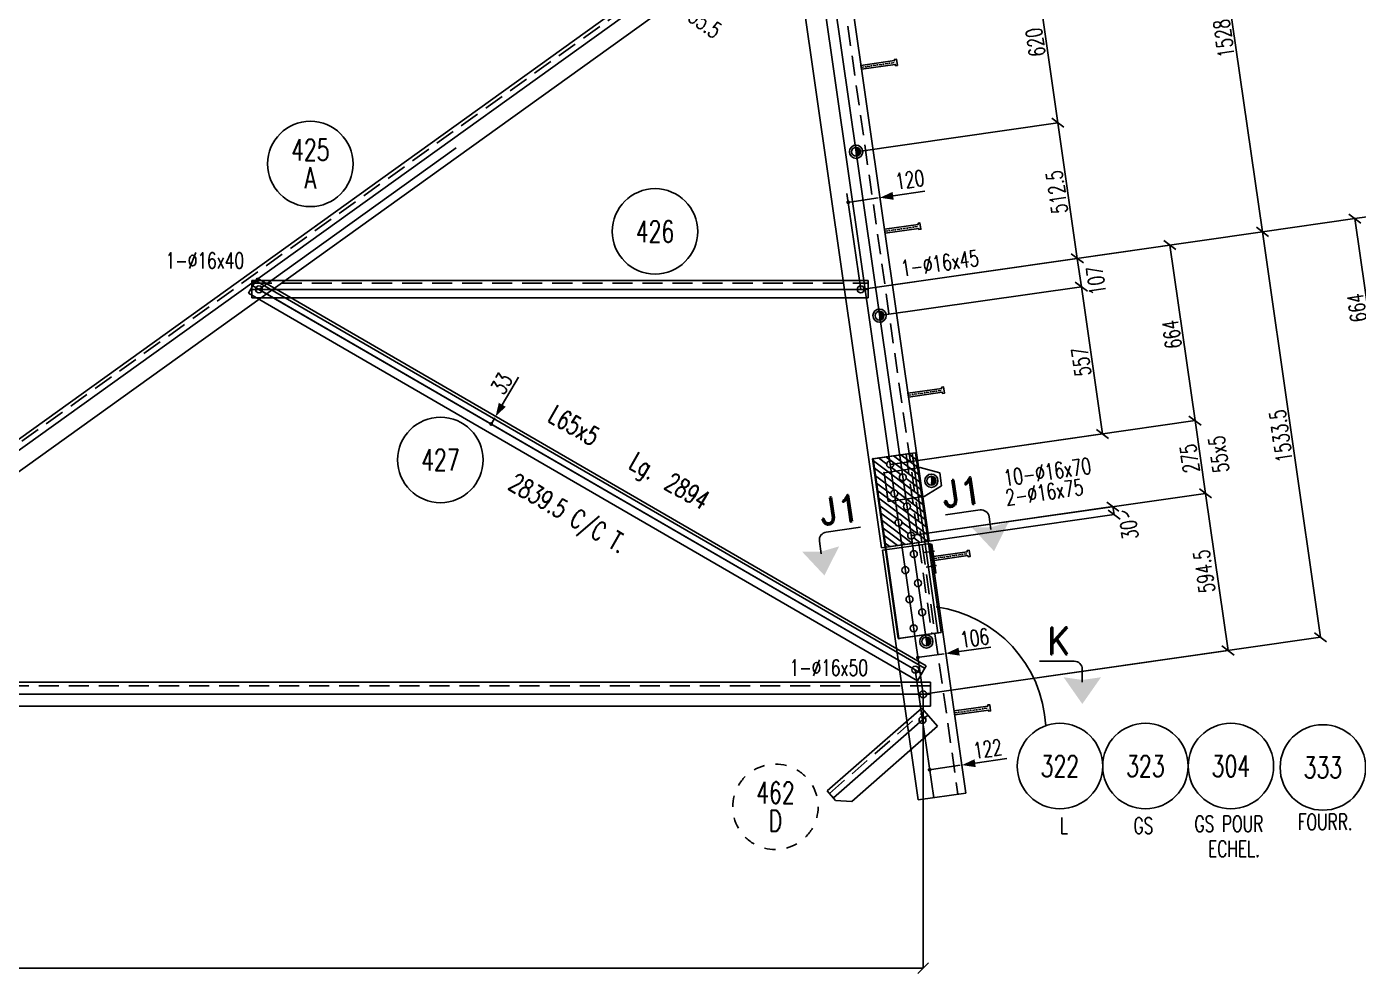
# Model space of a CAD drawing. Extents: x 142141 to 158361, y -163675 to -152195.
# Drawn here: x 149474 to 154459, y -161518 to -157973 of the extents above; entities that cross this region are included whole.
import ezdxf
from ezdxf.enums import TextEntityAlignment as Align

# ---------------------------------------------------------------- set-up
doc = ezdxf.new("R2010")
doc.units = 0
doc.header["$LTSCALE"] = 150
doc.header["$MEASUREMENT"] = 0
doc.linetypes.add('DASHDOT', pattern=[1, 0.5, -0.25, 0, -0.25])
doc.linetypes.add('DASHED', pattern=[0.75, 0.5, -0.25])
doc.layers.get('0').update_dxf_attribs({"linetype": 'CONTINUOUS'})
for name, color, linetype in [('ASSI', 6, 'CONTINUOUS'), ('BOLLINI_1', 7, 'CONTINUOUS'), ('BOLLINI_5', 7, 'CONTINUOUS'), ('Echelon', 3, 'CONTINUOUS'), ('FORI', 2, 'CONTINUOUS'), ('LINEA_ANG', 2, 'CONTINUOUS'), ('LINEE_PIASTRA', 2, 'CONTINUOUS'), ('LINEE_PIASTRE', 2, 'CONTINUOUS'), ('LS', 7, 'CONTINUOUS'), ('LSP', 3, 'CONTINUOUS'), ('MZ', 6, 'DASHDOT'), ('PIASTRE', 5, 'CONTINUOUS'), ('QT_MAL', 7, 'CONTINUOUS'), ('QT_MPR', 7, 'CONTINUOUS'), ('QT_MSP', 7, 'CONTINUOUS'), ('TESTI_A_P', 7, 'CONTINUOUS'), ('TRAT-Y', 7, 'DASHED')]:
    doc.layers.add(name, color=color, linetype=linetype)
doc.styles.add('QUOTE', font='ROMANS8.SHX', dxfattribs={"width": 0.7})
doc.styles.add('RD', font='ROMAND8.SHX', dxfattribs={"width": 0.7})
doc.styles.add('RQL', font='ROMANS8.SHX', dxfattribs={"width": 0.7})
doc.styles.add('RS', font='ROMANS8.shx', dxfattribs={"width": 0.7})
doc.styles.get("Standard").update_dxf_attribs({"font": 'ROMANS8.SHX', "width": 0.7})
doc.dimstyles.new('FRECCE1', dxfattribs={"dimtxt": 60, "dimasz": 6.6667, "dimexe": 0, "dimexo": 0, "dimgap": 1, "dimtad": 1, "dimzin": 0, "dimdsep": 46, "dimtxsty": 'RS', "dimblk1": 'QUOTP', "dimblk2": 'QUOTF', "dimsah": 1, "dimcen": 0, "dimclrd": 2, "dimclre": 2, "dimclrt": 7, "dimadec": 0, "dimazin": 0, "dimtfac": 1, "dimtix": 1, "dimtmove": 2, "dimatfit": 3, "dimldrblk": 'QUOTP', "dimfxl": 1, "dimtolj": 1, "dimtzin": 0, "dimarcsym": 0})
doc.dimstyles.new('TRATTO', dxfattribs={"dimscale": 0, "dimtxt": 60, "dimasz": 40, "dimexe": 0, "dimexo": 0, "dimgap": 10, "dimtad": 1, "dimrnd": 0.5, "dimdsep": 46, "dimtxsty": 'RS', "dimblk1": 'OBLIQUE', "dimblk2": 'OBLIQUE', "dimsah": 1, "dimcen": 0.09, "dimclrd": 2, "dimclre": 2, "dimclrt": 7, "dimadec": 0, "dimazin": 0, "dimtfac": 1, "dimtix": 1, "dimtmove": 2, "dimatfit": 3, "dimfxl": 1, "dimtolj": 1, "dimtzin": 0, "dimarcsym": 0})

# ---------------------------------------------------------------- blocks, each defined once
blk = doc.blocks.new('P20')
at = {"color": 0}
for p, q in [((0, 0.98), (0.02, 1)), ((0, 0.94), (0.06, 1)), ((1, -0.01), (0, 0.99)), ((0, 0.89), (0.1, 0.99)), ((0, 0.85), (0.14, 0.99)), ((0, 0.8), (0.18, 0.98)), ((0, 0.76), (0.22, 0.98)), ((0, 0.71), (0.25, 0.97)), ((0, 0.67), (0.29, 0.96)), ((1, -0.05), (0, 0.95)), ((0, 0.62), (0.32, 0.95)), ((0, 0.58), (0.36, 0.93)), ((0, 0.53), (0.39, 0.92)), ((0, 0.49), (0.42, 0.91)), ((1, -0.09), (0, 0.9)), ((0, 0.44), (0.45, 0.89)), ((0, 0.4), (0.48, 0.88)), ((0.99, -0.13), (0, 0.86)), ((0, 0.35), (0.51, 0.86)), ((0, 0.31), (0.54, 0.84)), ((0, 0.26), (0.56, 0.83)), ((0.99, -0.17), (0, 0.81)), ((0, 0.22), (0.59, 0.81)), ((0, 0.17), (0.61, 0.79)), ((0.98, -0.21), (0, 0.77)), ((0, 0.13), (0.64, 0.77)), ((0, 0.08), (0.66, 0.75)), ((0, 0.04), (0.69, 0.73)), ((0.97, -0.25), (0, 0.72)), ((0, -0.01), (0.71, 0.7)), ((0.96, -0.28), (0, 0.68)), ((0, -0.05), (0.73, 0.68)), ((0, -0.1), (0.75, 0.66)), ((0.95, -0.32), (0, 0.63)), ((0, -0.14), (0.77, 0.63)), ((0, -0.19), (0.79, 0.61)), ((0.94, -0.35), (0, 0.59)), ((0, -0.23), (0.81, 0.58)), ((0, -0.28), (0.83, 0.56)), ((0.92, -0.38), (0, 0.54)), ((0, -0.32), (0.85, 0.53)), ((0.91, -0.41), (0, 0.5)), ((0, -0.36), (0.87, 0.5)), ((0, -0.41), (0.88, 0.47)), ((0.9, -0.44), (0, 0.45)), ((0, -0.45), (0.9, 0.44)), ((0.88, -0.47), (0, 0.41)), ((0, -0.5), (0.91, 0.41)), ((0, -0.54), (0.92, 0.38)), ((0.87, -0.5), (0, 0.36)), ((0, -0.59), (0.94, 0.35)), ((0.85, -0.53), (0, 0.32)), ((0, -0.63), (0.95, 0.31)), ((0, -0.68), (0.96, 0.28)), ((0.83, -0.56), (0, 0.27)), ((0, -0.72), (0.97, 0.25)), ((0.81, -0.58), (0, 0.23)), ((0, -0.77), (0.98, 0.21)), ((0.79, -0.61), (0, 0.18)), ((0, -0.81), (0.99, 0.17)), ((0.77, -0.63), (0, 0.14)), ((0, -0.86), (0.99, 0.13)), ((0.75, -0.66), (0, 0.09)), ((0, -0.9), (1, 0.09)), ((0.73, -0.68), (0, 0.05)), ((0, -0.95), (1, 0.05)), ((0.71, -0.7), (0, 0.01)), ((0, -0.99), (1, 0.01)), ((1, 0.04), (0.04, 1)), ((1, 0.09), (0.09, 1)), ((0.99, 0.14), (0.14, 0.99)), ((0.98, 0.19), (0.19, 0.98)), ((0.97, 0.25), (0.25, 0.97)), ((0.95, 0.31), (0.31, 0.95)), ((0.92, 0.38), (0.38, 0.92)), ((0.88, 0.47), (0.47, 0.88)), ((0.81, 0.59), (0.59, 0.81)), ((0.69, -0.73), (0, -0.04)), ((0.66, -0.75), (0, -0.08)), ((0.64, -0.77), (0, -0.13)), ((0.61, -0.79), (0, -0.17)), ((0.59, -0.81), (0, -0.22)), ((0.56, -0.83), (0, -0.26)), ((0.54, -0.84), (0, -0.31)), ((0.51, -0.86), (0, -0.35)), ((0.48, -0.88), (0, -0.4)), ((0.45, -0.89), (0, -0.44)), ((0.42, -0.91), (0, -0.49)), ((0.39, -0.92), (0, -0.53)), ((0.36, -0.93), (0, -0.58)), ((0.32, -0.95), (0, -0.62)), ((0.29, -0.96), (0, -0.67)), ((0.25, -0.97), (0, -0.71)), ((0.22, -0.98), (0, -0.76)), ((0.18, -0.98), (0, -0.8)), ((0.14, -0.99), (0, -0.85)), ((0.1, -0.99), (0, -0.89)), ((0.04, -1), (1, -0.04)), ((0.09, -1), (1, -0.09)), ((0.14, -0.99), (0.99, -0.14)), ((0.19, -0.98), (0.98, -0.19)), ((0.25, -0.97), (0.97, -0.25)), ((0.31, -0.95), (0.95, -0.31)), ((0.38, -0.92), (0.92, -0.38)), ((0.47, -0.88), (0.88, -0.47)), ((0.59, -0.81), (0.81, -0.59))]:
    blk.add_line(p, q, dxfattribs=at)
for radius in [1.5, 1]:
    blk.add_circle((0, 0), radius)
blk = doc.blocks.new('MRKR_98')
blk.add_point((0, 0))
at = {"color": 7, "style": 'QUOTE', "width": 0.5, "flags": 1}
for tag, p in [('AUX2', (3.71, 4.93)), ('NFORI', (3.72, 5.3)), ('TI', (3.73, 6.83)), ('DI_S', (3.73, 6.42)), ('D_S', (3.73, 6.02)), ('E_S', (3.73, 5.68)), ('AUX1', (3.73, 4.19)), ('FAM', (3.73, 4.55)), ('COMMESSA', (3.73, 3.85)), ('MD', (3.73, 3.51)), ('MP', (3.73, 3.16)), ('LARGHEZZA', (3.73, 2.82)), ('SPESSORE', (3.73, 2.48)), ('NP', (3.73, 2.14)), ('SV', (3.73, 1.79)), ('PESO', (3.73, 1.45)), ('QUA', (3.73, 1.11)), ('LUN', (3.73, 0.76)), ('PROF', (3.73, 0.42)), ('POS', (3.73, 0.08))]:
    blk.add_attdef(tag, p, '', height=0.2, dxfattribs=at)
at = {"color": 7, "flags": 1}
for tag, p in [('LAV1', (5.26, 6.88)), ('LAV2', (5.26, 6.55)), ('LAV3', (5.26, 6.21)), ('LAV4', (5.26, 5.88)), ('LAV5', (5.26, 5.55)), ('LAV6', (5.26, 5.21)), ('LAV7', (5.26, 4.88)), ('LAV8', (5.26, 4.55)), ('LAV9', (5.26, 4.21)), ('LAV10', (5.26, 3.88))]:
    blk.add_attdef(tag, p, '', height=0.2, dxfattribs=at)
blk = doc.blocks.new('ASSE98')
blk.add_line((0, 0), (1, 0))
at = {"color": 7, "style": 'QUOTE', "width": 0.5, "flags": 1}
for tag, p in [('TI', (1.38308, 6.82731)), ('DI_S', (1.38308, 6.42178)), ('D_S', (1.38308, 6.02092)), ('E_S', (1.38308, 5.68065)), ('NFORI', (1.36454, 5.29792)), ('ALAR', (1.36349, 4.93246)), ('FAM', (1.3775, 4.54645)), ('ALA', (1.38308, 4.19257)), ('DISP2', (1.38308, 3.84971)), ('DISP1', (1.38308, 3.50686)), ('PINZAF', (1.38308, 3.164)), ('PINZAI', (1.38308, 2.82114)), ('TRP', (1.38308, 2.47829)), ('NP', (1.38308, 2.13543)), ('SV', (1.38308, 1.79257)), ('PESO', (1.38308, 1.44971)), ('QUA', (1.38308, 1.10686)), ('LUN', (1.38308, 0.764)), ('PROF', (1.38308, 0.42114)), ('POS', (1.38308, 0.07829))]:
    blk.add_attdef(tag, p, '', height=0.2, dxfattribs=at)
at = {"color": 7, "flags": 1}
for tag, p in [('LAV1', (3.07431, 6.82847)), ('LAV2', (3.07431, 6.49513)), ('LAV3', (3.07431, 6.1618)), ('LAV4', (3.07431, 5.82847)), ('LAV5', (3.07431, 5.49513)), ('LAV6', (3.07431, 5.1618)), ('LAV7', (3.07431, 4.82847)), ('LAV8', (3.07431, 4.49513)), ('LAV9', (3.07431, 4.1618)), ('LAV10', (3.07431, 3.82847))]:
    blk.add_attdef(tag, p, '', height=0.2, dxfattribs=at)
blk = doc.blocks.new('16')
blk.add_circle((0, 0), 1)
blk = doc.blocks.new('A$C6E393FD9')
at = {"layer": 'Echelon'}
blk.add_lwpolyline([(2.5, 0), (0, 19.8), (168.6, 41.4), (167.9, 47.2), (177.8, 48.5), (181.8, 17.1), (171.9, 15.8), (171.2, 21.6), (2.5, 0)], close=True, dxfattribs=at)
at = {"layer": 'MZ', "ltscale": 0.2}
blk.add_line((1.3, 9.9), (179.8, 32.8), dxfattribs=at)
blk = doc.blocks.new('_OBLIQUE')
at = {"color": 0, "linetype": 'ByBlock'}
blk.add_line((-0.5, -0.5), (0.5, 0.5), dxfattribs=at)
blk = doc.blocks.new('*D19')
at = {"layer": 'QT_MPR', "color": 2, "lineweight": -2, "transparency": 16777216}
for p, q in [((152394.6, -157441.4), (153882.4, -157227.9)), ((153882.4, -157227.9), (154099.6, -158741.3)), ((152596, -158957), (154099.6, -158741.3))]:
    blk.add_line(p, q, dxfattribs=at)
at = {"layer": 'QT_MPR', "color": 2, "lineweight": -2, "transparency": 16777216, "xscale": 40, "yscale": 40, "zscale": 40}
for p, rotation in [((153882.4, -157227.9), 98.1661393023542), ((154099.6, -158741.3), 278.1661393023542)]:
    blk.add_blockref('_OBLIQUE', p, dxfattribs=dict(at, rotation=rotation))
at = {"layer": 'QT_MPR', "color": 7, "transparency": 16777216, "insert": (153951.4, -157990.3), "char_height": 60, "attachment_point": 5, "rotation": 98.1661, "style": 'RS'}
blk.add_mtext('\\A1;1528.5', dxfattribs=at)
blk = doc.blocks.new('*D20')
at = {"layer": 'QT_MPR', "color": 2, "lineweight": -2, "transparency": 16777216}
for p, q in [((152596, -158957), (154099.6, -158741.3)), ((154099.6, -158741.3), (154317.4, -160259.2)), ((152829.6, -160472.7), (154317.4, -160259.2))]:
    blk.add_line(p, q, dxfattribs=at)
at = {"layer": 'QT_MPR', "color": 2, "lineweight": -2, "transparency": 16777216, "xscale": 40, "yscale": 40, "zscale": 40}
for p, rotation in [((154099.6, -158741.3), 98.1661393023542), ((154317.4, -160259.2), 278.1661393023542)]:
    blk.add_blockref('_OBLIQUE', p, dxfattribs=dict(at, rotation=rotation))
at = {"layer": 'QT_MPR', "color": 7, "transparency": 16777216, "insert": (154168.9, -159505.9), "char_height": 60, "attachment_point": 5, "rotation": 98.1661, "style": 'RS'}
blk.add_mtext('\\A1;1533.5', dxfattribs=at)
blk = doc.blocks.new('*D30')
at = {"layer": 'QT_MPR', "color": 2, "lineweight": -2, "transparency": 16777216}
for p, q in [((152596, -158957), (153753.1, -158791)), ((153753.1, -158791), (153847.4, -159448.3)), ((152706.1, -159612.1), (153847.4, -159448.3))]:
    blk.add_line(p, q, dxfattribs=at)
at = {"layer": 'QT_MPR', "color": 2, "lineweight": -2, "transparency": 16777216, "xscale": 40, "yscale": 40, "zscale": 40}
for p, rotation in [((153753.1, -158791), 98.1661393023542), ((153847.4, -159448.3), 278.1661393023542)]:
    blk.add_blockref('_OBLIQUE', p, dxfattribs=dict(at, rotation=rotation))
at = {"layer": 'QT_MPR', "color": 7, "transparency": 16777216, "insert": (153760.7, -159125.3), "char_height": 60, "attachment_point": 5, "rotation": 98.1661, "style": 'RS'}
blk.add_mtext('\\A1;664', dxfattribs=at)
blk = doc.blocks.new('*D31')
at = {"layer": 'QT_MPR', "color": 2, "lineweight": -2, "transparency": 16777216}
for p, q in [((152706.1, -159612.1), (153847.4, -159448.3)), ((153847.4, -159448.3), (153886.5, -159720.5)), ((152784.8, -159878.6), (153886.5, -159720.5))]:
    blk.add_line(p, q, dxfattribs=at)
at = {"layer": 'QT_MPR', "color": 2, "lineweight": -2, "transparency": 16777216, "xscale": 40, "yscale": 40, "zscale": 40}
for p, rotation in [((153847.4, -159448.3), 98.1661393023542), ((153886.5, -159720.5), 278.1661393023542)]:
    blk.add_blockref('_OBLIQUE', p, dxfattribs=dict(at, rotation=rotation))
at = {"layer": 'QT_MPR', "color": 7, "transparency": 16777216, "insert": (153936.3, -159574.5), "char_height": 60, "attachment_point": 5, "rotation": 98.1661, "style": 'RS'}
blk.add_mtext('\\A1;55x5', dxfattribs=at)
blk = doc.blocks.new('*D32')
at = {"layer": 'QT_MPR', "color": 2, "lineweight": -2, "transparency": 16777216}
for p, q in [((152706.1, -159612.1), (153847.4, -159448.3)), ((153847.4, -159448.3), (153886.5, -159720.5)), ((152784.8, -159878.6), (153886.5, -159720.5))]:
    blk.add_line(p, q, dxfattribs=at)
at = {"layer": 'QT_MPR', "color": 2, "lineweight": -2, "transparency": 16777216, "xscale": 40, "yscale": 40, "zscale": 40}
for p, rotation in [((153847.4, -159448.3), 98.1661393023542), ((153886.5, -159720.5), 278.1661393023542)]:
    blk.add_blockref('_OBLIQUE', p, dxfattribs=dict(at, rotation=rotation))
at = {"layer": 'QT_MPR', "color": 7, "transparency": 16777216, "insert": (153827.4, -159590.1), "char_height": 60, "attachment_point": 5, "rotation": 98.1661, "style": 'RS'}
blk.add_mtext('\\A1;275', dxfattribs=at)
blk = doc.blocks.new('*D33')
at = {"layer": 'QT_MPR', "color": 2, "lineweight": -2, "transparency": 16777216}
for p, q in [((152784.8, -159878.6), (153540.1, -159770.2)), ((153540.1, -159770.2), (153544.3, -159800.1)), ((152852.4, -159899.4), (153544.3, -159800.1))]:
    blk.add_line(p, q, dxfattribs=at)
at = {"layer": 'QT_MPR', "color": 2, "lineweight": -2, "transparency": 16777216, "xscale": 40, "yscale": 40, "zscale": 40}
for p, rotation in [((153540.1, -159770.2), 98.1661393023542), ((153544.3, -159800.1), 278.1661393023542)]:
    blk.add_blockref('_OBLIQUE', p, dxfattribs=dict(at, rotation=rotation))
at = {"layer": 'QT_MPR', "color": 7, "transparency": 16777216, "insert": (153601.4, -159857.2), "char_height": 60, "attachment_point": 5, "rotation": 98.1661, "style": 'RS'}
blk.add_mtext('\\A1;30', dxfattribs=at)
blk = doc.blocks.new('*D34')
at = {"layer": 'QT_MPR', "color": 2, "lineweight": -2, "transparency": 16777216}
for p, q in [((152784.8, -159878.6), (153886.5, -159720.5)), ((153886.5, -159720.5), (153970.9, -160309)), ((152829.6, -160472.7), (153970.9, -160309))]:
    blk.add_line(p, q, dxfattribs=at)
at = {"layer": 'QT_MPR', "color": 2, "lineweight": -2, "transparency": 16777216, "xscale": 40, "yscale": 40, "zscale": 40}
for p, rotation in [((153886.5, -159720.5), 98.1661393023542), ((153970.9, -160309), 278.1661393023542)]:
    blk.add_blockref('_OBLIQUE', p, dxfattribs=dict(at, rotation=rotation))
at = {"layer": 'QT_MPR', "color": 7, "transparency": 16777216, "insert": (153882, -160012.7), "char_height": 60, "attachment_point": 5, "rotation": 98.1661, "style": 'RS'}
blk.add_mtext('\\A1;594.5', dxfattribs=at)
blk = doc.blocks.new('*D45')
at = {"layer": 'QT_MSP', "color": 2, "lineweight": -2, "transparency": 16777216}
for p, q in [((152490.5, -157827.7), (153245.7, -157719.3)), ((153245.7, -157719.3), (153333.8, -158333)), ((152578.5, -158441.4), (153333.8, -158333))]:
    blk.add_line(p, q, dxfattribs=at)
at = {"layer": 'QT_MSP', "color": 2, "lineweight": -2, "transparency": 16777216, "xscale": 40, "yscale": 40, "zscale": 40}
for p, rotation in [((153245.7, -157719.3), 98.1661393023542), ((153333.8, -158333), 278.1661393023542)]:
    blk.add_blockref('_OBLIQUE', p, dxfattribs=dict(at, rotation=rotation))
at = {"layer": 'QT_MSP', "color": 7, "transparency": 16777216, "insert": (153250.2, -158031.8), "char_height": 60, "attachment_point": 5, "rotation": 98.1661, "style": 'RS'}
blk.add_mtext('\\A1;620', dxfattribs=at)
blk = doc.blocks.new('*D46')
at = {"layer": 'QT_MSP', "color": 2, "lineweight": -2, "transparency": 16777216}
for p, q in [((152578.5, -158441.4), (153333.8, -158333)), ((153333.8, -158333), (153406.7, -158840.7)), ((152596, -158957), (153406.7, -158840.7))]:
    blk.add_line(p, q, dxfattribs=at)
at = {"layer": 'QT_MSP', "color": 2, "lineweight": -2, "transparency": 16777216, "xscale": 40, "yscale": 40, "zscale": 40}
for p, rotation in [((153333.8, -158333), 98.1661393023542), ((153406.7, -158840.7), 278.1661393023542)]:
    blk.add_blockref('_OBLIQUE', p, dxfattribs=dict(at, rotation=rotation))
at = {"layer": 'QT_MSP', "color": 7, "transparency": 16777216, "insert": (153330.6, -158592.5), "char_height": 60, "attachment_point": 5, "rotation": 98.1661, "style": 'RS'}
blk.add_mtext('\\A1;512.5', dxfattribs=at)
blk = doc.blocks.new('*D47')
at = {"layer": 'QT_MSP', "color": 2, "lineweight": -2, "transparency": 16777216}
for p, q in [((152596, -158957), (153406.7, -158840.7)), ((153406.7, -158840.7), (153421.9, -158946.7)), ((152666.6, -159055.1), (153421.9, -158946.7))]:
    blk.add_line(p, q, dxfattribs=at)
at = {"layer": 'QT_MSP', "color": 2, "lineweight": -2, "transparency": 16777216, "xscale": 40, "yscale": 40, "zscale": 40}
for p, rotation in [((153406.7, -158840.7), 98.1661393023542), ((153421.9, -158946.7), 278.1661393023542)]:
    blk.add_blockref('_OBLIQUE', p, dxfattribs=dict(at, rotation=rotation))
at = {"layer": 'QT_MSP', "color": 7, "transparency": 16777216, "insert": (153477.2, -158924.2), "char_height": 60, "attachment_point": 5, "rotation": 98.1661, "style": 'RS'}
blk.add_mtext('\\A1;107', dxfattribs=at)
blk = doc.blocks.new('*D48')
at = {"layer": 'QT_MSP', "color": 2, "lineweight": -2, "transparency": 16777216}
for p, q in [((152666.6, -159055.1), (153421.9, -158946.7)), ((153421.9, -158946.7), (153501, -159498)), ((152706.1, -159612.1), (153501, -159498))]:
    blk.add_line(p, q, dxfattribs=at)
at = {"layer": 'QT_MSP', "color": 2, "lineweight": -2, "transparency": 16777216, "xscale": 40, "yscale": 40, "zscale": 40}
for p, rotation in [((153421.9, -158946.7), 98.1661393023542), ((153501, -159498), 278.1661393023542)]:
    blk.add_blockref('_OBLIQUE', p, dxfattribs=dict(at, rotation=rotation))
at = {"layer": 'QT_MSP', "color": 7, "transparency": 16777216, "insert": (153421.8, -159228.1), "char_height": 60, "attachment_point": 5, "rotation": 98.1661, "style": 'RS'}
blk.add_mtext('\\A1;557', dxfattribs=at)
blk = doc.blocks.new('*D59')
at = {"layer": 'QT_MPR', "color": 2, "lineweight": -2, "transparency": 16777216}
for p, q in [((155603.2, -158525.5), (154446, -158691.6)), ((154446, -158691.6), (154540.3, -159348.9)), ((155681.7, -159185.1), (154540.3, -159348.9))]:
    blk.add_line(p, q, dxfattribs=at)
at = {"layer": 'QT_MPR', "color": 2, "lineweight": -2, "transparency": 16777216, "xscale": 40, "yscale": 40, "zscale": 40}
for p, rotation in [((154446, -158691.6), 98.1661393023487), ((154540.3, -159348.9), 278.1661393023487)]:
    blk.add_blockref('_OBLIQUE', p, dxfattribs=dict(at, rotation=rotation))
at = {"layer": 'QT_MPR', "color": 7, "transparency": 16777216, "insert": (154453.6, -159025.9), "char_height": 60, "attachment_point": 5, "rotation": 98.1661, "style": 'RS'}
blk.add_mtext('\\A1;664', dxfattribs=at)
blk = doc.blocks.new('QUOTP')
at = {"layer": 'ASSI', "color": 2, "const_width": 1.07}
blk.add_lwpolyline([(-0.53, 0, 1), (0.53, 0, 1)], format="xyb", close=True, dxfattribs=at)
blk = doc.blocks.new('QUOTF')
at = {"layer": 'LS', "color": 2}
blk.add_line((7.5, 0), (25.5, 0), dxfattribs=at)
blk.add_solid([(7.5, 2.25), (0, 0), (7.5, -2.25)], dxfattribs=at)
blk = doc.blocks.new('*D87')
at = {"layer": 'QT_MAL', "color": 2, "lineweight": -2, "transparency": 16777216}
for p, q in [((152555.7, -158629.7), (152661.3, -158614.5)), ((152667.9, -158613.6), (152667.9, -158613.6)), ((152549.1, -158630.6), (152549.1, -158630.6))]:
    blk.add_line(p, q, dxfattribs=at)
at = {"layer": 'QT_MAL', "color": 2, "lineweight": -2, "transparency": 16777216, "xscale": 6.6667, "yscale": 6.6667, "zscale": 6.6667}
for name, p, rotation in [('QUOTF', (152667.9, -158613.6), 8.16613930235419), ('QUOTP', (152549.1, -158630.6), 188.1661393023542)]:
    blk.add_blockref(name, p, dxfattribs=dict(at, rotation=rotation))
at = {"layer": 'QT_MAL', "color": 7, "transparency": 16777216, "insert": (152779.6, -158545.8), "char_height": 60, "attachment_point": 5, "rotation": 8.1661, "style": 'RS'}
blk.add_mtext('\\A1;120', dxfattribs=at)
blk = doc.blocks.new('xxx')
blk.add_circle((0, 0), 8)
at = {"color": 3, "style": 'RQL', "width": 0.7}
blk.add_attdef('POS', text='', height=4, dxfattribs=at).set_placement((0, 0), align=Align.MIDDLE)
at = {"style": 'RQL', "width": 0.7, "flags": 1}
for tag, p in [('POS1', (-0.39, -5.42)), ('TIPO', (-0.39, -8.66))]:
    blk.add_attdef(tag, p, '', height=2, dxfattribs=at)
blk = doc.blocks.new('YYY')
blk.add_circle((0, 0), 8)
at = {"color": 3, "style": 'RQL', "width": 0.7}
for tag, p in [('POS3', (0, 0.65)), ('POS2', (0, -4.63))]:
    blk.add_attdef(tag, text='', height=4, dxfattribs=at).set_placement(p, align=Align.CENTER)
at = {"style": 'RQL', "width": 0.7, "flags": 1}
blk.add_attdef('TIPO', text='', height=3, dxfattribs=at).set_placement((0, 0), align=Align.MIDDLE_CENTER)
blk = doc.blocks.new('*D97')
at = {"layer": 'QT_MAL', "color": 2, "lineweight": -2, "transparency": 16777216}
blk.add_line((151216, -159455), (151225.9, -159438), dxfattribs=at)
at = {"layer": 'QT_MAL', "color": 2, "lineweight": -2, "transparency": 16777216, "xscale": 6.6667, "yscale": 6.6667, "zscale": 6.6667}
for name, p, rotation in [('QUOTF', (151229.2, -159432.2), 59.9039765080855), ('QUOTP', (151212.7, -159460.8), 239.9039765080855)]:
    blk.add_blockref(name, p, dxfattribs=dict(at, rotation=rotation))
at = {"layer": 'QT_MAL', "color": 7, "transparency": 16777216, "insert": (151251.6, -159309.3), "char_height": 60, "attachment_point": 5, "rotation": 59.904, "style": 'RS'}
blk.add_mtext('\\A1;33', dxfattribs=at)
blk = doc.blocks.new('*D83')
at = {"layer": 'LS', "color": 2, "lineweight": -2, "transparency": 16777216}
for p, q in [((143515.1, -160472.7), (143515.1, -161497.9)), ((152829.6, -160472.7), (152829.6, -161497.9)), ((143515.1, -161497.9), (152829.6, -161497.9))]:
    blk.add_line(p, q, dxfattribs=at)
at = {"layer": 'LS', "color": 2, "lineweight": -2, "transparency": 16777216, "xscale": 40, "yscale": 40, "zscale": 40, "rotation": 180}
blk.add_blockref('_OBLIQUE', (143515.1, -161497.9), dxfattribs=at)
at = {"layer": 'LS', "color": 2, "lineweight": -2, "transparency": 16777216, "xscale": 40, "yscale": 40, "zscale": 40}
blk.add_blockref('_OBLIQUE', (152829.6, -161497.9), dxfattribs=at)
at = {"layer": 'LS', "color": 7, "transparency": 16777216, "insert": (148172.4, -161457.9), "char_height": 60, "attachment_point": 5, "style": 'RS'}
blk.add_mtext('\\A1;9314.5', dxfattribs=at)
blk = doc.blocks.new('bull')
at = {"style": 'RS', "width": 0.7, "flags": 1}
for tag, p in [('NN', (-12.25, 0)), ('DIAMETRO', (0, -4.86)), ('SERRAGGIO', (0, -9.71)), ('LUNGHEZZA', (0, -14.57)), ('NB', (0, -19.43)), ('TIPO', (0, -24.12)), ('EL', (-0.14, -29))]:
    blk.add_attdef(tag, p, '', height=3, dxfattribs=at)
at = {"style": 'RS', "width": 0.7}
blk.add_attdef('BULLONE', (0, 0), '', height=3, dxfattribs=at)
blk = doc.blocks.new('www')
at = {"linetype": 'Continuous'}
for start, end in [(90, 105), (60, 75), (120, 135), (30, 45), (150, 165), (180, 195), (0, 15), (330, 345), (210, 225), (240, 255), (300, 315), (270, 285)]:
    blk.add_arc((0, 0), 8, start, end, dxfattribs=at)
at = {"color": 3, "style": 'RQL', "width": 0.7}
for tag, p in [('POS3', (0, 0.65)), ('POS2', (0, -4.63))]:
    blk.add_attdef(tag, text='', height=4, dxfattribs=at).set_placement(p, align=Align.CENTER)
at = {"style": 'RQL', "width": 0.7, "flags": 1}
blk.add_attdef('TIPO', text='', height=3, dxfattribs=at).set_placement((0, 0), align=Align.MIDDLE_CENTER)
blk = doc.blocks.new('*D107')
at = {"layer": 'QT_MPR', "color": 2, "lineweight": -2, "transparency": 16777216}
for p, q in [((152369.7, -157380.4), (151998.5, -157897.4)), ((152394.6, -157441.4), (152043.8, -157930)), ((151998.5, -157897.4), (152043.8, -157930))]:
    blk.add_line(p, q, dxfattribs=at)
at = {"layer": 'QT_MPR', "color": 2, "lineweight": -2, "transparency": 16777216, "xscale": 40, "yscale": 40, "zscale": 40}
for p, rotation in [((151998.5, -157897.4), 144.323583586413), ((152043.8, -157930), 324.323583586413)]:
    blk.add_blockref('_OBLIQUE', p, dxfattribs=dict(at, rotation=rotation))
at = {"layer": 'QT_MPR', "color": 7, "transparency": 16777216, "insert": (152012.9, -157959.7), "char_height": 60, "attachment_point": 5, "rotation": 324.3236, "style": 'RS'}
blk.add_mtext('\\A1;55.5', dxfattribs=at)
blk = doc.blocks.new('*D134')
at = {"layer": 'QT_MAL', "color": 2, "lineweight": -2, "transparency": 16777216}
blk.add_line((152860.6, -160754.4), (152968.2, -160738.9), dxfattribs=at)
at = {"layer": 'QT_MAL', "color": 2, "lineweight": -2, "transparency": 16777216, "xscale": 6.6667, "yscale": 6.6667, "zscale": 6.6667}
for name, p, rotation in [('QUOTF', (152974.8, -160738), 8.166139302354903), ('QUOTP', (152854, -160755.3), 188.1661393023549)]:
    blk.add_blockref(name, p, dxfattribs=dict(at, rotation=rotation))
at = {"layer": 'QT_MAL', "color": 7, "transparency": 16777216, "insert": (153070.9, -160677.4), "char_height": 60, "attachment_point": 5, "rotation": 8.1661, "style": 'RS'}
blk.add_mtext('\\A1;122', dxfattribs=at)
blk = doc.blocks.new('*D135')
at = {"layer": 'QT_MAL', "color": 2, "lineweight": -2, "transparency": 16777216}
for p, q in [((152809.9, -160335.3), (152809.9, -160335.3)), ((152816.5, -160334.4), (152908.2, -160321.2))]:
    blk.add_line(p, q, dxfattribs=at)
at = {"layer": 'QT_MAL', "color": 2, "lineweight": -2, "transparency": 16777216, "xscale": 6.6667, "yscale": 6.6667, "zscale": 6.6667}
for name, p, rotation in [('QUOTF', (152914.8, -160320.3), 8.166139302354903), ('QUOTP', (152809.9, -160335.3), 188.1661393023549)]:
    blk.add_blockref(name, p, dxfattribs=dict(at, rotation=rotation))
at = {"layer": 'QT_MAL', "color": 7, "transparency": 16777216, "insert": (153022.2, -160262.4), "char_height": 60, "attachment_point": 5, "rotation": 8.1661, "style": 'RS'}
blk.add_mtext('\\A1;106', dxfattribs=at)

msp = doc.modelspace()

# ---------------------------------------------------------------- hatches: boundary and pattern name
at = {"layer": 'LS'}
h = msp.add_hatch(dxfattribs=at)
h.set_pattern_fill('_U', color=6, scale=20, angle=323.166139, style=0, pattern_type=0)
h.set_pattern_definition([(323.166139, (1887.94, -42732.003), (11.9899342, 16.0075444), [])])
edge = h.paths.add_edge_path(flags=16)
edge.add_arc((152706.133, -159612.094), 13, 0, 360)
edge = h.paths.add_edge_path(flags=16)
edge.add_arc((152753.54, -159660.855), 13, 0, 360)
edge = h.paths.add_edge_path(flags=16)
edge.add_arc((152721.758, -159720.979), 13, 0, 360)
edge = h.paths.add_edge_path(flags=16)
edge.add_arc((152769.165, -159769.739), 13, 0, 360)
edge = h.paths.add_edge_path(flags=16)
edge.add_arc((152737.383, -159829.863), 13, 0, 360)
edge = h.paths.add_edge_path(flags=16)
edge.add_arc((152784.79, -159878.624), 13, 0, 360)
h.paths.add_polyline_path([(152642.481, -159590.921), (152690.065, -159922.524), (152848.443, -159899.797), (152800.858, -159568.194)])

# ---------------------------------------------------------------- linework, layer by layer
at = {"layer": 'LINEA_ANG'}
for p, q in [((152674.25, -159924.955), (151805.652, -153871.959)), ((151983.826, -153846.391), (152852.425, -159899.387)), ((148259.803, -160366.865), (152396.155, -157397.176)), ((152454.476, -157478.408), (148361.989, -160416.605)), ((150304.107, -158971.187), (150336.701, -158914.95)), ((150316.513, -158989.04), (150316.513, -158924.04)), ((150316.513, -158924.04), (152623.513, -158924.04)), ((150336.701, -158914.95), (152840.55, -160366.148)), ((152623.513, -158924.04), (152623.513, -158989.04)), ((152807.956, -160422.386), (150304.107, -158971.187)), ((152623.513, -158989.04), (150316.513, -158989.04)), ((152639.511, -159591.347), (152787.99, -159570.04)), ((152787.99, -159570.04), (152884.58, -160243.145)), ((152736.101, -160264.452), (152639.511, -159591.347)), ((152852.425, -159899.387), (152674.25, -159924.955)), ((152855.714, -159908.235), (152677.54, -159933.803)), ((152989.804, -160842.663), (152855.714, -159908.235)), ((152677.54, -159933.803), (152811.629, -160868.231)), ((152884.58, -160243.145), (152736.101, -160264.452)), ((152840.55, -160366.148), (152807.956, -160422.386)), ((152856.634, -160427.727), (143487.634, -160427.727)), ((152856.634, -160517.727), (152856.634, -160427.727)), ((143487.634, -160517.727), (152856.634, -160517.727)), ((152470.904, -160834.726), (152824.427, -160525.014)), ((152824.427, -160525.014), (152883.733, -160592.71)), ((152883.733, -160592.71), (152562.554, -160874.086)), ((152501.875, -160870.078), (152470.904, -160834.726)), ((152811.629, -160868.231), (152989.804, -160842.663)), ((152562.554, -160874.086), (152501.875, -160870.078))]:
    msp.add_line(p, q, dxfattribs=at)
at = {"layer": 'LINEA_ANG', "color": 2}
msp.add_line((150331.185, -158924.467), (152835.034, -160375.665), dxfattribs=at)
at = {"layer": 'LINEE_PIASTRA'}
for p, q in [((152818.005, -159624.327), (152891.557, -159644.08)), ((152898.517, -159692.583), (152833.488, -159732.222))]:
    msp.add_line(p, q, dxfattribs=at)
at = {"layer": 'LINEE_PIASTRE'}
for p, q in [((152800.858, -159568.194), (152642.481, -159590.921)), ((152642.481, -159590.925), (152800.859, -159568.198)), ((152848.443, -159899.797), (152800.858, -159568.194)), ((152800.859, -159568.198), (152897.449, -160241.303)), ((152642.481, -159590.921), (152690.065, -159922.524)), ((152739.071, -160264.03), (152642.481, -159590.925)), ((152818.005, -159624.327), (152683.384, -159643.645)), ((152683.384, -159643.645), (152698.867, -159751.54)), ((152898.517, -159692.583), (152891.557, -159644.08)), ((152698.867, -159751.54), (152833.488, -159732.222)), ((152690.065, -159922.524), (152848.443, -159899.797)), ((152897.449, -160241.303), (152739.071, -160264.03))]:
    msp.add_line(p, q, dxfattribs=at)
at = {"layer": 'LS', "color": 6}
for p, q in [((152829.634, -160472.727), (151880.881, -153861.163)), ((152841.672, -160275.012), (151920.475, -153855.481)), ((152394.635, -157441.354), (148172.366, -160472.727)), ((151081.327, -158427.328), (150343.513, -158957.04)), ((152595.97, -158957.04), (152544.448, -158597.998)), ((152595.97, -158957.04), (150343.513, -158957.04)), ((152800.302, -160380.963), (150343.513, -158957.04)), ((152832.592, -159942.097), (152872.039, -159936.436)), ((152840.404, -159996.539), (152879.851, -159990.878)), ((152800.302, -160380.963), (152869.131, -160860.611)), ((152493.967, -160861.052), (152827.29, -160569.037))]:
    msp.add_line(p, q, dxfattribs=at)
at = {"layer": 'LS', "color": 2}
msp.add_line((154099.567, -158741.276), (154446.018, -158691.56), dxfattribs=at)
msp.add_lwpolyline([(152856.174, -159911.436), (152871.657, -160019.331), (152877.596, -160018.479), (152862.113, -159910.584)], close=True, dxfattribs=at)
at = {"layer": 'LS', "color": 6}
for centre, radius, start, end in [((153571.67, -159816.094), 28.978, 12.541619, 86.186314), ((152816.258, -160614.852), 472.83, 2.926007, 82.504994)]:
    msp.add_arc(centre, radius, start, end, dxfattribs=at)
at = {"layer": 'LSP'}
for p, q in [((153042.567, -159782.727), (152913.884, -159801.19)), ((153083.361, -159855.818), (153076.523, -159808.163)), ((152467.049, -159865.308), (152595.731, -159846.843)), ((152448.453, -159946.92), (152441.615, -159899.266)), ((153395.486, -160349.134), (153265.486, -160349.134)), ((153425.486, -160427.277), (153425.486, -160379.134))]:
    msp.add_line(p, q, dxfattribs=at)
for centre, start, end in [((153046.827, -159812.423), 8.164903, 98.164903), ((152471.31, -159895.004), 98.166139, 188.166139), ((153395.486, -160379.134), 0, 90)]:
    msp.add_arc(centre, 30, start, end, dxfattribs=at)
for points in [[(153094.986, -159936.845), (153011.493, -159847.8), (153082.204, -159847.757)], [(153094.986, -159936.845), (153150.074, -159827.917), (153082.204, -159847.757)], [(152460.08, -160027.947), (152515.166, -159919.018), (152447.296, -159938.86)], [(152460.08, -160027.947), (152376.586, -159938.904), (152447.296, -159938.86)], [(153425.486, -160509.134), (153355.486, -160409.134), (153425.486, -160419.134)], [(153425.486, -160509.134), (153495.486, -160409.134), (153425.486, -160419.134)]]:
    msp.add_solid(points, dxfattribs=at)
at = {"layer": 'TRAT-Y'}
for p, q in [((151956.11, -153850.368), (152824.709, -159903.364)), ((148267.968, -160378.238), (152404.32, -157408.548)), ((150316.513, -158934.04), (152623.513, -158934.04)), ((152765.718, -159573.236), (152862.308, -160246.341)), ((152856.634, -160440.727), (143487.634, -160440.727)), ((152479.47, -160844.504), (152832.993, -160534.792))]:
    msp.add_line(p, q, dxfattribs=at)
at = {"layer": 'TRAT-Y', "color": 2}
msp.add_line((152826.019, -159912.496), (152960.108, -160846.925), dxfattribs=at)

# ---------------------------------------------------------------- block references
at = {"layer": 'ASSI'}
ref = msp.add_blockref('ASSE98', (152416.567, -157425.607), dxfattribs=dict(at, xscale=5092, rotation=215.6764164135872))
ref.add_attrib('LAV1', 'CB 54x54', (148522.381, -160395.042), dxfattribs={"layer": '0', "color": 7, "height": 60, "rotation": 35.676416, "width": 0.7})
ref.add_attrib('LAV2', 'A  45%%d', (152100.169, -157580.657), dxfattribs={"layer": '0', "color": 254, "height": 60, "rotation": 35.676416, "width": 0.7})
for p, xscale, zscale, rotation in [((152623.513, -158957.04), 2307, 2307, 180.0000000000001), ((152884.58, -160243.145), 679.9999999999998, 679.9999999999998, 98.16613930235575)]:
    msp.add_blockref('ASSE98', p, dxfattribs=dict(at, xscale=xscale, zscale=zscale, rotation=rotation))
ref = msp.add_blockref('ASSE98', (152824.002, -160394.7), dxfattribs=dict(at, xscale=2894, zscale=2894, rotation=149.9039765080855))
ref.add_attrib('PROF', 'L65x5', (151419.813, -159447.066), dxfattribs={"layer": '0', "color": 2, "height": 70, "rotation": 329.903977, "style": 'QUOTE', "width": 0.7})
ref.add_attrib('LUN', '2894', (151856.616, -159700.232), dxfattribs={"layer": '0', "color": 2, "height": 70, "rotation": 329.903977, "style": 'QUOTE', "width": 0.7})
ref.add_attrib('PESO', '2839.5 C/C T.', (151271.885, -159702.296), dxfattribs={"layer": '0', "color": 2, "height": 70, "rotation": 329.903977, "style": 'QUOTE', "width": 0.7})
ref.add_attrib('SV', 'Lg.', (151723.262, -159622.942), dxfattribs={"layer": '0', "color": 2, "height": 70, "rotation": 329.903977, "style": 'QUOTE', "width": 0.7})
for p, xscale, rotation in [((152989.804, -160842.663), 943.9999999999997, 98.16613930235494), ((152856.634, -160472.727), 9369, 180), ((152847.599, -160551.245), 470.0000000000001, 221.2207510437201)]:
    msp.add_blockref('ASSE98', p, dxfattribs=dict(at, xscale=xscale, rotation=rotation))
at = {"layer": 'BOLLINI_1', "xscale": 20, "yscale": 20, "zscale": 20}
for p, values in [((151825.928, -158739.64), {'POS': '426'}), ((151022.537, -159595.446), {'POS': '427'}), ((153341.689, -160741.606), {'POS': '322'}), ((153661.689, -160741.606), {'POS': '323'}), ((153981.689, -160741.606), {'POS': '304'}), ((154325.934, -160746.934), {'POS': '333'})]:
    msp.add_blockref('xxx', p, dxfattribs=at).add_auto_attribs(values)
at = {"layer": 'BOLLINI_5'}
ref = msp.add_blockref('YYY', (150535.71, -158487.011), dxfattribs=dict(at, xscale=-19.99970832482618, yscale=19.99970832476798, zscale=19.99970832479172))
ref.add_attrib('POS3', '425', dxfattribs={"layer": '0', "color": 3, "height": 79.9988, "style": 'RQL', "width": 0.7}).set_placement((150535.71, -158474.071), align=Align.CENTER)
ref.add_attrib('POS2', 'A', dxfattribs={"layer": '0', "color": 3, "height": 79.999, "style": 'RQL', "width": 0.7}).set_placement((150535.71, -158579.618), align=Align.CENTER)
at = {"layer": 'FORI'}
for name, p, xscale, yscale, zscale in [('P20', (152578.546, -158441.37), 16.5, 16.5, 16.5), ('16', (150343.513, -158957.04), -13, 13, 13), ('16', (152595.97, -158957.04), -13, 13, 13), ('P20', (152666.613, -159055.083), 16.5, 16.5, 16.5), ('P20', (152860.391, -159673.303), 16.5, 16.5, 16.5), ('P20', (152841.672, -160275.012), 16.5, 16.5, 16.5), ('16', (152800.302, -160380.963), -13, 13, 13), ('16', (152829.634, -160472.727), -13, 13, 13), ('16', (152827.29, -160569.037), -13, 13, 13)]:
    msp.add_blockref(name, p, dxfattribs=dict(at, xscale=xscale, yscale=yscale, zscale=zscale))
at = {"layer": 'FORI', "yscale": 13, "zscale": 13}
for p, xscale, rotation in [((152706.133, -159612.094), 13, 180), ((152753.54, -159660.855), 13, 180), ((152721.758, -159720.979), 13, 180), ((152769.165, -159769.739), 13, 180), ((152737.383, -159829.863), 13, 180), ((152784.79, -159878.624), 13, 180), ((152794.734, -159947.923), -13, 16.33227860469727), ((152762.952, -160008.047), -13, 16.33227860469727), ((152810.359, -160056.808), -13, 16.33227860469727), ((152778.577, -160116.932), -13, 16.33227860469727), ((152825.984, -160165.692), -13, 16.33227860469727), ((152794.202, -160225.816), -13, 16.33227860469727)]:
    msp.add_blockref('16', p, dxfattribs=dict(at, xscale=xscale, rotation=rotation))
at = {"layer": 'LS', "xscale": 0.7500000000000001, "yscale": 0.7500000000000001, "zscale": 0.7500000000000001, "rotation": 0.8689299996759822}
for p in [(152597.022, -158132.876), (152685.09, -158746.589), (152773.157, -159360.302), (152869.015, -159971.984), (152945.934, -160550.251)]:
    msp.add_blockref('A$C6E393FD9', p, dxfattribs=at)
at = {"layer": 'LS', "color": 7, "xscale": 20, "yscale": 20, "zscale": 20}
for p, values in [((149994.298, -158879.006), {'BULLONE': '1-%%c16x40                '}), ((152329.622, -160403.351), {'BULLONE': '1-%%c16x50               '})]:
    msp.add_blockref('bull', p, dxfattribs=at).add_auto_attribs(values)
for p, rotation, values in [((152751.324, -158909.404), 8.166139302355129, {'BULLONE': '1-%%c16x45                '}), ((153136.12, -159693.647), 8.34732074083666, {'BULLONE': '10-%%c16x70             '}), ((153142.47, -159767.1), 8.166139302352695, {'BULLONE': '2-%%c16x75                '})]:
    msp.add_blockref('bull', p, dxfattribs=dict(at, rotation=rotation)).add_auto_attribs(values)
at = {"layer": 'LS', "color": 6}
ref = msp.add_blockref('www', (152276.647, -160894.244), dxfattribs=dict(at, xscale=-19.99999999999947, yscale=19.99999999999947, zscale=19.99999999999947))
ref.add_attrib('POS3', '462', dxfattribs={"layer": '0', "color": 3, "height": 80, "style": 'RQL', "width": 0.7}).set_placement((152276.647, -160881.304), align=Align.CENTER)
ref.add_attrib('POS2', 'D', dxfattribs={"layer": '0', "color": 3, "height": 80, "style": 'RQL', "width": 0.7}).set_placement((152276.647, -160986.852), align=Align.CENTER)
at = {"layer": 'PIASTRE', "xscale": 20, "yscale": 20, "zscale": 20, "rotation": 278.1661392990001}
for p in [(152642.481, -159590.921), (152683.384, -159643.645), (152739.071, -160264.03)]:
    msp.add_blockref('MRKR_98', p, dxfattribs=at)

# ---------------------------------------------------------------- texts
at = {"layer": 'LS', "color": 3, "style": 'RD'}
for rotation, p in [(8.164903, (152973.059, -159715.638)), (8.166139, (152514.888, -159781.381))]:
    msp.add_text('J1', height=100, rotation=rotation, dxfattribs=at).set_placement(p, align=Align.MIDDLE)
msp.add_text('K', height=100, dxfattribs=at).set_placement((153336.211, -160272.853), align=Align.MIDDLE)
at = {"layer": 'TESTI_A_P', "style": 'RS', "width": 0.7}
for s, p in [('L', (153341.589, -160994.812)), ('GS', (153617.397, -160994.812)), ('GS POUR', (153845.552, -160988.263)), ('FOURR.', (154232.262, -160980.962)), (' ECHEL.', (153867.613, -161081.556))]:
    msp.add_text(s, height=60, dxfattribs=at).set_placement(p)

# ---------------------------------------------------------------- dimensions: what is measured, and where the dimension line sits
at = {"layer": 'LS'}
dim = msp.add_linear_dim(base=(152829.634, -161497.899), p1=(143515.098, -160472.727), p2=(152829.634, -160472.727), dimstyle='TRATTO', override={"dimscale": 1}, dxfattribs=at)
dim.commit()
dim.dimension.update_dxf_attribs({"geometry": '*D83', "text_midpoint": (148172.366, -161457.899)})
at = {"layer": 'QT_MAL'}
for base, p1, p2, angle, text, picture, middle in [((152667.911, -158613.565), (152549.128, -158630.61), (152667.911, -158613.565), 8.166139, '120', '*D87', (152779.576, -158545.794)), ((151229.228, -159432.247), (151212.681, -159460.799), (151229.228, -159432.247), 59.903977, '33', '*D97', (151251.629, -159309.308)), ((152914.842, -160320.276), (152809.917, -160335.332), (152914.842, -160320.276), 8.166139, '106', '*D135', (153022.16, -160262.45)), ((152974.782, -160737.98), (152854.02, -160755.309), (152974.782, -160737.98), 8.166139, '122', '*D134', (153070.944, -160677.408))]:
    dim = msp.add_linear_dim(base=base, p1=p1, p2=p2, angle=angle, text=text, dimstyle='FRECCE1', dxfattribs=at)
    dim.commit()
    dim.dimension.update_dxf_attribs({"geometry": picture, "text_midpoint": middle, "dimtype": 160})
at = {"layer": 'QT_MPR'}
for base, p1, p2, angle, text, picture, middle in [((154099.567, -158741.276), (152394.635, -157441.354), (152595.97, -158957.04), 98.166139, '1528.5', '*D19', (153951.386, -157990.251)), ((152043.828, -157929.978), (152369.721, -157380.381), (152394.635, -157441.354), 324.323584, '55.5', '*D107', (152012.85, -157959.744)), ((154540.344, -159348.887), (155603.164, -158525.511), (155681.652, -159185.11), 98.166139, '664', '*D59', (154453.587, -159025.905)), ((154317.393, -160259.235), (152595.97, -158957.04), (152829.634, -160472.727), 98.166139, '1533.5', '*D20', (154168.886, -159505.937)), ((153847.442, -159448.317), (152595.97, -158957.04), (152706.133, -159612.094), 98.166139, '664', '*D30', (153760.684, -159125.336)), ((153886.504, -159720.529), (152706.133, -159612.094), (152784.79, -159878.624), 98.166139, '55x5', '*D31', (153936.263, -159574.48)), ((153886.504, -159720.529), (152706.133, -159612.094), (152784.79, -159878.624), 98.166139, '275', '*D32', (153827.378, -159590.105)), ((153970.942, -160308.951), (152784.79, -159878.624), (152829.634, -160472.727), 98.166139, '594.5', '*D34', (153881.978, -160012.68)), ((153544.337, -159800.098), (152784.79, -159878.624), (152852.425, -159899.387), 98.166139, '30', '*D33', (153601.358, -159857.201))]:
    dim = msp.add_linear_dim(base=base, p1=p1, p2=p2, angle=angle, text=text, dimstyle='TRATTO', override={"dimscale": 1}, dxfattribs=at)
    dim.commit()
    dim.dimension.update_dxf_attribs({"geometry": picture, "text_midpoint": middle, "dimtype": 160})
at = {"layer": 'QT_MSP'}
for base, p1, p2, text, picture, middle in [((153333.808, -158332.991), (152490.479, -157827.657), (152578.546, -158441.37), '620', '*D45', (153250.18, -158031.816)), ((153406.665, -158840.707), (152578.546, -158441.37), (152595.97, -158957.04), '512.5', '*D46', (153330.642, -158592.53)), ((153421.875, -158946.704), (152595.97, -158957.04), (152666.613, -159055.083), '107', '*D47', (153477.212, -158924.238)), ((153500.991, -159498.033), (152666.613, -159055.083), (152706.133, -159612.094), '557', '*D48', (153421.839, -159228.05))]:
    dim = msp.add_linear_dim(base=base, p1=p1, p2=p2, angle=98.166139, text=text, dimstyle='TRATTO', override={"dimscale": 1}, dxfattribs=at)
    dim.commit()
    dim.dimension.update_dxf_attribs({"geometry": picture, "text_midpoint": middle, "dimtype": 160})

doc.saveas('drawing.dxf')
